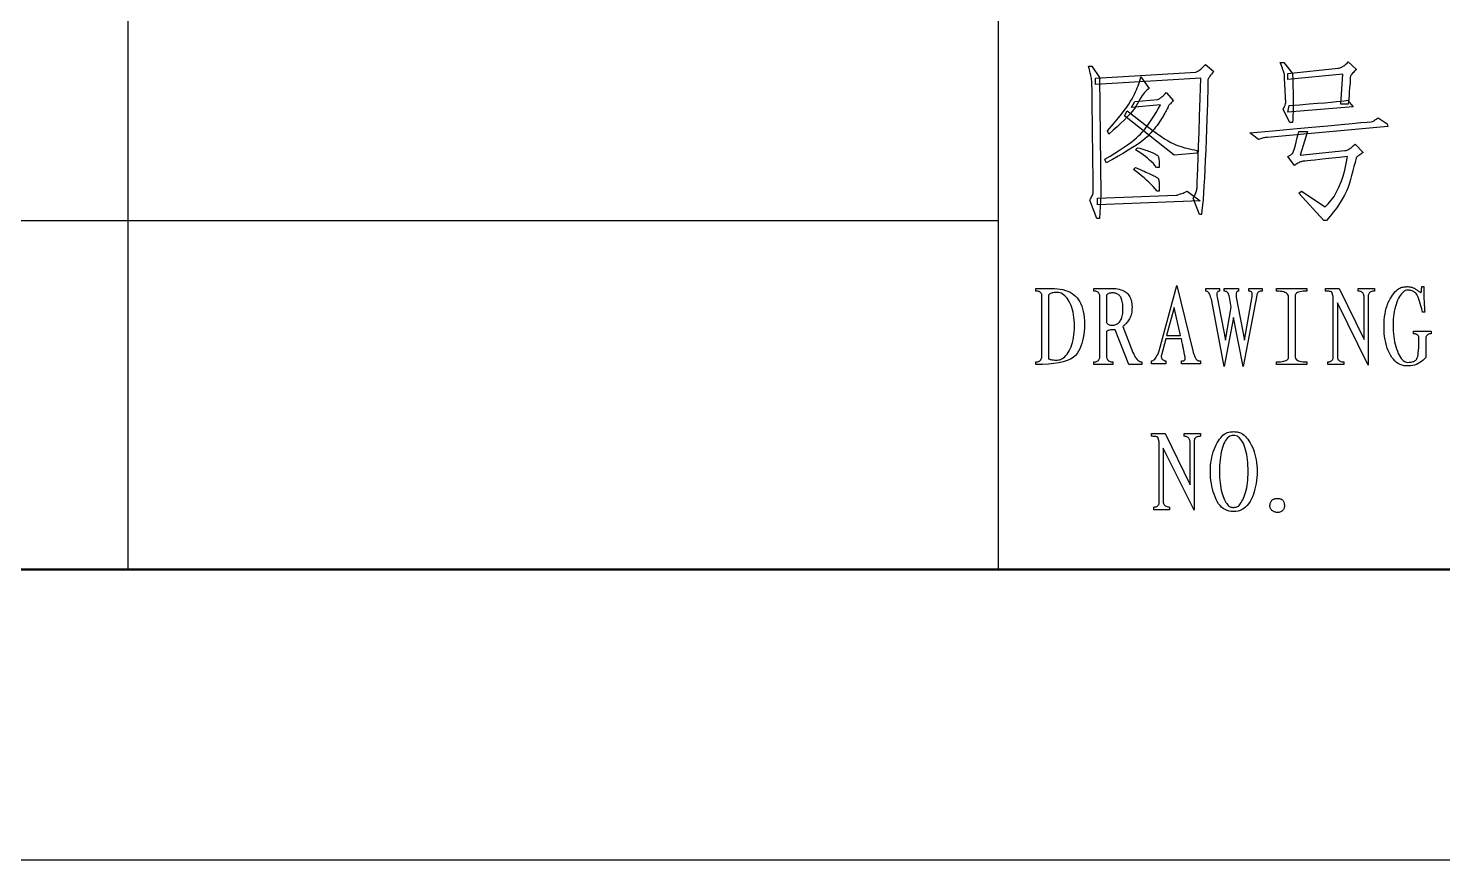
# Model space of a CAD drawing. Extents: x 0 to 420, y 0 to 297.
# Drawn here: x 286.28 to 310.65, y 0 to 14.32 of the extents above; entities that cross this region are included whole.
import ezdxf

# ---------------------------------------------------------------- set-up
doc = ezdxf.new("R2010")
doc.units = 0

msp = doc.modelspace()

# ---------------------------------------------------------------- linework, layer by layer
at = {"color": 7, "lineweight": 25}
for p, q in [((288, 5), (288, 47)), ((303, 5), (303, 47)), ((303, 11), (235, 11)), ((0, 0), (420, 0))]:
    msp.add_line(p, q, dxfattribs=at)
at = {"color": 7, "lineweight": 50}
for p, q in [((415, 5), (25, 5)), ((235, 5), (415, 5)), ((235, 5), (415, 5)), ((235, 5), (415, 5)), ((235, 5), (415, 5)), ((235, 5), (415, 5)), ((235, 5), (415, 5)), ((235, 5), (415, 5))]:
    msp.add_line(p, q, dxfattribs=at)
at = {"color": 7, "lineweight": 25}
for points in [[(304.761, 11.453), (304.738, 11.043), (304.691, 11.043), (304.574, 11.36), (304.585, 11.38), (304.595, 11.399), (304.604, 11.416), (304.611, 11.432), (304.618, 11.446), (304.623, 11.459), (304.627, 11.47), (304.63, 11.48), (304.632, 11.488), (304.632, 11.494), (304.632, 11.509), (304.632, 11.541), (304.631, 11.591), (304.631, 11.658), (304.63, 11.742), (304.628, 11.844), (304.627, 11.963), (304.625, 12.1), (304.623, 12.254), (304.621, 12.426), (304.618, 12.598), (304.617, 12.753), (304.615, 12.891), (304.613, 13.012), (304.612, 13.116), (304.611, 13.203), (304.61, 13.273), (304.609, 13.326), (304.609, 13.362), (304.609, 13.381), (304.608, 13.393), (304.607, 13.409), (304.604, 13.429), (304.6, 13.452), (304.594, 13.479), (304.588, 13.51), (304.58, 13.544), (304.572, 13.582), (304.562, 13.623), (304.55, 13.668), (304.609, 13.668), (304.738, 13.469)], [(306.578, 12.403), (306.571, 12.219), (306.563, 12.047), (306.556, 11.888), (306.548, 11.741), (306.54, 11.606), (306.531, 11.483), (306.523, 11.372), (306.514, 11.274), (306.505, 11.188), (306.496, 11.114), (306.461, 11.114), (306.355, 11.395), (306.366, 11.413), (306.376, 11.432), (306.385, 11.45), (306.394, 11.468), (306.401, 11.486), (306.406, 11.503), (306.411, 11.52), (306.415, 11.537), (306.418, 11.554), (306.42, 11.571), (306.421, 11.604), (306.424, 11.672), (306.428, 11.775), (306.433, 11.912), (306.439, 12.083), (306.446, 12.289), (306.454, 12.53), (306.463, 12.804), (306.473, 13.114), (306.484, 13.457), (304.668, 13.352), (304.668, 13.457), (306.402, 13.563), (306.412, 13.566), (306.424, 13.572), (306.436, 13.579), (306.451, 13.589), (306.466, 13.601), (306.484, 13.615), (306.502, 13.631), (306.522, 13.649), (306.543, 13.669), (306.566, 13.692), (306.707, 13.574), (306.687, 13.552), (306.669, 13.53), (306.653, 13.51), (306.64, 13.491), (306.629, 13.473), (306.62, 13.457), (306.614, 13.442), (306.609, 13.428), (306.607, 13.416), (306.607, 13.405), (306.608, 13.385), (306.608, 13.348), (306.607, 13.292), (306.605, 13.219), (306.603, 13.128), (306.599, 13.019), (306.595, 12.891), (306.59, 12.746), (306.584, 12.583)], [(308.066, 12.696), (308.019, 12.696), (307.902, 12.918), (307.911, 12.936), (307.919, 12.953), (307.926, 12.969), (307.932, 12.983), (307.937, 12.996), (307.941, 13.008), (307.945, 13.018), (307.947, 13.027), (307.948, 13.035), (307.949, 13.041), (307.949, 13.049), (307.948, 13.06), (307.948, 13.075), (307.947, 13.094), (307.946, 13.116), (307.945, 13.142), (307.943, 13.171), (307.941, 13.204), (307.939, 13.241), (307.937, 13.282), (307.935, 13.322), (307.933, 13.358), (307.931, 13.391), (307.93, 13.42), (307.928, 13.446), (307.927, 13.467), (307.926, 13.485), (307.926, 13.499), (307.926, 13.509), (307.925, 13.516), (307.925, 13.522), (307.923, 13.532), (307.919, 13.545), (307.914, 13.561), (307.908, 13.58), (307.9, 13.603), (307.891, 13.629), (307.88, 13.658), (307.868, 13.691), (307.855, 13.727), (307.914, 13.727), (308.066, 13.539), (308.07, 13.425), (308.074, 13.318), (308.076, 13.217), (308.077, 13.123), (308.078, 13.035), (308.077, 12.954), (308.076, 12.88), (308.074, 12.812), (308.07, 12.75)], [(307.984, 13.539), (308.851, 13.633), (308.866, 13.634), (308.881, 13.637), (308.897, 13.643), (308.913, 13.65), (308.93, 13.659), (308.948, 13.671), (308.967, 13.685), (308.986, 13.701), (309.006, 13.719), (309.027, 13.739), (309.168, 13.61), (309.148, 13.591), (309.13, 13.574), (309.114, 13.558), (309.1, 13.543), (309.089, 13.529), (309.079, 13.516), (309.072, 13.504), (309.066, 13.493), (309.063, 13.484), (309.062, 13.475), (309.062, 13.463), (309.061, 13.443), (309.059, 13.416), (309.057, 13.381), (309.053, 13.339), (309.049, 13.289), (309.045, 13.231), (309.04, 13.166), (309.034, 13.093), (309.027, 13.012), (308.898, 13.012), (308.933, 13.528), (307.984, 13.434)], [(304.902, 12.496), (304.879, 12.555), (304.946, 12.633), (305.009, 12.706), (305.066, 12.776), (305.119, 12.841), (305.166, 12.902), (305.208, 12.959), (305.244, 13.012), (305.276, 13.061), (305.303, 13.106), (305.324, 13.147), (305.342, 13.185), (305.359, 13.222), (305.375, 13.258), (305.389, 13.293), (305.403, 13.327), (305.415, 13.36), (305.426, 13.392), (305.436, 13.422), (305.445, 13.452), (305.453, 13.481), (305.593, 13.282), (305.575, 13.268), (305.555, 13.252), (305.536, 13.234), (305.517, 13.212), (305.497, 13.188), (305.477, 13.161), (305.456, 13.131), (305.436, 13.098), (305.415, 13.062), (305.394, 13.024), (305.37, 12.983), (305.341, 12.939), (305.306, 12.893), (305.265, 12.844), (305.218, 12.792), (305.166, 12.738), (305.109, 12.682), (305.045, 12.622), (304.977, 12.561)], [(305.564, 12.455), (305.529, 12.422), (305.485, 12.387), (305.434, 12.348), (305.375, 12.307), (305.308, 12.263), (305.233, 12.217), (305.15, 12.168), (305.06, 12.116), (304.961, 12.061), (304.855, 12.004), (304.832, 12.063), (304.922, 12.118), (305.006, 12.17), (305.084, 12.22), (305.155, 12.267), (305.22, 12.312), (305.278, 12.354), (305.33, 12.393), (305.375, 12.43), (305.414, 12.465), (305.447, 12.496), (305.477, 12.529), (305.508, 12.565), (305.54, 12.606), (305.573, 12.65), (305.607, 12.699), (305.642, 12.751), (305.678, 12.807), (305.715, 12.868), (305.753, 12.932), (305.793, 13), (305.289, 12.953), (305.347, 13.059), (305.746, 13.094), (305.756, 13.097), (305.766, 13.102), (305.778, 13.109), (305.791, 13.118), (305.804, 13.129), (305.819, 13.142), (305.834, 13.156), (305.851, 13.173), (305.868, 13.191), (305.886, 13.211), (306.015, 13.071), (306, 13.057), (305.985, 13.044), (305.972, 13.032), (305.961, 13.02), (305.951, 13.009), (305.942, 12.999), (305.935, 12.989), (305.929, 12.981), (305.925, 12.972), (305.922, 12.965), (305.918, 12.957), (305.914, 12.946), (305.907, 12.933), (305.899, 12.917), (305.889, 12.899), (305.878, 12.879), (305.865, 12.856), (305.85, 12.83), (305.834, 12.802), (305.816, 12.772), (305.797, 12.74), (305.776, 12.708), (305.754, 12.677), (305.731, 12.645), (305.706, 12.614), (305.68, 12.582), (305.653, 12.55), (305.625, 12.519), (305.595, 12.487)], [(309.109, 12.965), (307.984, 12.871), (308.007, 12.989), (308.188, 13.002), (308.352, 13.015), (308.497, 13.027), (308.624, 13.037), (308.734, 13.047), (308.826, 13.056), (308.9, 13.064), (308.956, 13.071), (308.995, 13.077), (309.015, 13.082)], [(305.172, 12.813), (305.218, 12.895), (305.336, 12.803), (305.445, 12.719), (305.546, 12.642), (305.637, 12.574), (305.721, 12.514), (305.796, 12.462), (305.862, 12.417), (305.92, 12.381), (305.969, 12.353), (306.009, 12.332), (306.046, 12.316), (306.084, 12.301), (306.123, 12.287), (306.163, 12.274), (306.204, 12.262), (306.246, 12.251), (306.29, 12.24), (306.334, 12.231), (306.379, 12.223), (306.425, 12.215), (306.425, 12.168), (306.027, 12.133)], [(309.695, 12.672), (309.707, 12.625), (307.632, 12.438), (307.62, 12.437), (307.608, 12.436), (307.594, 12.435), (307.58, 12.432), (307.565, 12.429), (307.549, 12.425), (307.533, 12.421), (307.516, 12.415), (307.499, 12.409), (307.48, 12.403), (307.328, 12.52), (307.727, 12.555), (308.084, 12.588), (308.399, 12.616), (308.673, 12.641), (308.905, 12.662), (309.096, 12.679), (309.245, 12.693), (309.353, 12.704), (309.419, 12.71), (309.443, 12.713), (309.447, 12.715), (309.453, 12.718), (309.459, 12.721), (309.467, 12.726), (309.477, 12.732), (309.487, 12.739), (309.499, 12.747), (309.512, 12.756), (309.527, 12.766), (309.543, 12.778)], [(308.629, 11.242), (308.683, 11.295), (308.734, 11.356), (308.781, 11.424), (308.825, 11.499), (308.866, 11.582), (308.903, 11.673), (308.936, 11.771), (308.966, 11.876), (308.992, 11.989), (309.015, 12.11), (308.875, 12.094), (308.748, 12.08), (308.636, 12.068), (308.537, 12.057), (308.453, 12.048), (308.382, 12.041), (308.326, 12.035), (308.284, 12.031), (308.256, 12.028), (308.242, 12.028), (308.234, 12.027), (308.225, 12.025), (308.214, 12.021), (308.202, 12.016), (308.189, 12.01), (308.174, 12.002), (308.158, 11.993), (308.141, 11.983), (308.122, 11.971), (308.101, 11.957), (307.984, 12.11), (307.995, 12.116), (308.006, 12.123), (308.016, 12.129), (308.025, 12.135), (308.034, 12.14), (308.042, 12.146), (308.049, 12.15), (308.055, 12.155), (308.061, 12.159), (308.066, 12.162), (308.071, 12.169), (308.078, 12.183), (308.085, 12.204), (308.094, 12.232), (308.104, 12.266), (308.115, 12.308), (308.128, 12.356), (308.141, 12.412), (308.156, 12.474), (308.172, 12.543), (308.324, 12.543), (308.195, 12.133), (308.968, 12.215), (308.979, 12.214), (308.99, 12.216), (309.004, 12.22), (309.019, 12.226), (309.036, 12.236), (309.054, 12.247), (309.074, 12.262), (309.096, 12.279), (309.119, 12.298), (309.144, 12.321), (309.285, 12.18), (309.262, 12.166), (309.242, 12.153), (309.224, 12.141), (309.209, 12.13), (309.195, 12.12), (309.184, 12.11), (309.175, 12.102), (309.169, 12.094), (309.164, 12.087), (309.162, 12.08), (309.16, 12.071), (309.156, 12.056), (309.151, 12.035), (309.144, 12.008), (309.135, 11.975), (309.125, 11.936), (309.113, 11.89), (309.1, 11.838), (309.085, 11.781), (309.068, 11.717), (309.048, 11.65), (309.023, 11.582), (308.994, 11.513), (308.959, 11.443), (308.92, 11.373), (308.876, 11.302), (308.827, 11.229), (308.774, 11.156), (308.715, 11.083), (308.652, 11.008), (308.605, 11.008), (308.172, 11.477), (308.218, 11.512)], [(305.394, 12.262), (305.433, 12.251), (305.468, 12.24), (305.502, 12.229), (305.532, 12.22), (305.56, 12.211), (305.585, 12.202), (305.607, 12.194), (305.627, 12.187), (305.644, 12.18), (305.658, 12.174), (305.67, 12.168), (305.682, 12.163), (305.693, 12.157), (305.703, 12.152), (305.712, 12.146), (305.72, 12.141), (305.728, 12.136), (305.735, 12.131), (305.741, 12.126), (305.746, 12.121), (305.75, 12.115), (305.754, 12.106), (305.758, 12.094), (305.761, 12.078), (305.763, 12.06), (305.765, 12.038), (305.767, 12.014), (305.768, 11.986), (305.769, 11.956), (305.769, 11.922), (305.722, 11.922), (305.695, 11.955), (305.667, 11.987), (305.635, 12.018), (305.602, 12.05), (305.567, 12.08), (305.53, 12.111), (305.49, 12.14), (305.449, 12.17), (305.405, 12.198), (305.359, 12.227)], [(305.324, 11.887), (305.359, 11.922), (305.4, 11.904), (305.438, 11.887), (305.474, 11.871), (305.508, 11.856), (305.539, 11.842), (305.568, 11.829), (305.594, 11.817), (305.618, 11.806), (305.639, 11.796), (305.658, 11.787), (305.675, 11.779), (305.69, 11.771), (305.704, 11.764), (305.716, 11.756), (305.727, 11.749), (305.736, 11.742), (305.744, 11.736), (305.75, 11.729), (305.754, 11.723), (305.757, 11.717), (305.76, 11.71), (305.762, 11.699), (305.763, 11.686), (305.765, 11.67), (305.766, 11.651), (305.767, 11.629), (305.768, 11.604), (305.769, 11.576), (305.769, 11.546), (305.769, 11.512), (305.734, 11.512), (305.7, 11.552), (305.665, 11.591), (305.628, 11.629), (305.59, 11.668), (305.549, 11.705), (305.508, 11.743), (305.464, 11.779), (305.419, 11.816), (305.372, 11.852)], [(304.703, 11.278), (304.703, 11.395), (306.062, 11.442), (306.075, 11.444), (306.088, 11.448), (306.104, 11.453), (306.12, 11.459), (306.138, 11.465), (306.158, 11.473), (306.179, 11.481), (306.201, 11.49), (306.225, 11.501), (306.25, 11.512), (306.472, 11.348)], [(303.643, 8.573), (303.66, 8.574), (303.675, 8.576), (303.689, 8.58), (303.701, 8.586), (303.712, 8.593), (303.721, 8.601), (303.729, 8.611), (303.736, 8.623), (303.741, 8.636), (303.745, 8.651), (303.745, 9.737), (303.74, 9.747), (303.733, 9.757), (303.726, 9.765), (303.717, 9.772), (303.708, 9.778), (303.697, 9.783), (303.685, 9.787), (303.672, 9.79), (303.658, 9.791), (303.643, 9.792), (303.643, 9.839), (303.964, 9.839), (304.015, 9.834), (304.064, 9.827), (304.11, 9.817), (304.154, 9.805), (304.194, 9.79), (304.232, 9.772), (304.267, 9.752), (304.299, 9.729), (304.328, 9.703), (304.354, 9.675), (304.378, 9.643), (304.399, 9.609), (304.418, 9.571), (304.434, 9.53), (304.448, 9.486), (304.459, 9.439), (304.468, 9.388), (304.474, 9.335), (304.478, 9.278), (304.479, 9.218), (304.478, 9.157), (304.474, 9.099), (304.468, 9.043), (304.459, 8.989), (304.448, 8.938), (304.434, 8.889), (304.418, 8.843), (304.399, 8.799), (304.378, 8.757), (304.354, 8.718), (304.325, 8.681), (304.286, 8.649), (304.238, 8.62), (304.181, 8.595), (304.114, 8.574), (304.038, 8.557), (303.953, 8.543), (303.859, 8.534), (303.756, 8.528), (303.643, 8.526)], [(303.862, 8.628), (303.869, 8.623), (303.878, 8.619), (303.889, 8.616), (303.901, 8.613), (303.915, 8.61), (303.931, 8.608), (303.948, 8.606), (303.967, 8.605), (303.988, 8.604), (304.01, 8.604), (304.034, 8.606), (304.056, 8.611), (304.078, 8.619), (304.1, 8.63), (304.121, 8.644), (304.141, 8.662), (304.161, 8.683), (304.181, 8.707), (304.199, 8.734), (304.218, 8.764), (304.235, 8.798), (304.25, 8.833), (304.263, 8.87), (304.275, 8.909), (304.285, 8.951), (304.293, 8.995), (304.299, 9.04), (304.304, 9.088), (304.306, 9.138), (304.307, 9.19), (304.306, 9.242), (304.304, 9.292), (304.299, 9.34), (304.293, 9.385), (304.285, 9.428), (304.275, 9.47), (304.263, 9.508), (304.25, 9.545), (304.235, 9.58), (304.218, 9.612), (304.199, 9.642), (304.18, 9.668), (304.161, 9.692), (304.141, 9.712), (304.12, 9.729), (304.098, 9.743), (304.076, 9.754), (304.054, 9.762), (304.03, 9.767), (304.007, 9.768), (303.983, 9.768), (303.962, 9.766), (303.943, 9.764), (303.925, 9.761), (303.91, 9.757), (303.896, 9.751), (303.885, 9.745), (303.875, 9.738), (303.868, 9.73), (303.862, 9.721)], [(304.862, 9.096), (304.862, 8.651), (304.866, 8.636), (304.871, 8.623), (304.878, 8.611), (304.887, 8.601), (304.897, 8.593), (304.909, 8.586), (304.922, 8.58), (304.937, 8.576), (304.953, 8.574), (304.971, 8.573), (304.971, 8.526), (304.643, 8.526), (304.643, 8.573), (304.66, 8.574), (304.675, 8.576), (304.689, 8.579), (304.701, 8.584), (304.712, 8.591), (304.721, 8.598), (304.729, 8.607), (304.736, 8.618), (304.741, 8.63), (304.745, 8.643), (304.745, 9.721), (304.741, 9.735), (304.736, 9.747), (304.729, 9.757), (304.721, 9.766), (304.712, 9.774), (304.701, 9.781), (304.689, 9.785), (304.675, 9.789), (304.66, 9.791), (304.643, 9.792), (304.643, 9.839), (304.987, 9.839), (305.019, 9.835), (305.049, 9.83), (305.077, 9.824), (305.104, 9.816), (305.129, 9.807), (305.152, 9.797), (305.173, 9.786), (305.192, 9.774), (305.21, 9.76), (305.225, 9.745), (305.239, 9.729), (305.252, 9.711), (305.263, 9.691), (305.273, 9.671), (305.281, 9.648), (305.288, 9.624), (305.293, 9.599), (305.297, 9.572), (305.299, 9.544), (305.3, 9.514), (305.299, 9.485), (305.297, 9.456), (305.294, 9.429), (305.289, 9.404), (305.283, 9.38), (305.276, 9.357), (305.267, 9.336), (305.257, 9.316), (305.246, 9.297), (305.233, 9.28), (305.22, 9.264), (305.208, 9.25), (305.197, 9.237), (305.187, 9.225), (305.177, 9.215), (305.169, 9.206), (305.161, 9.198), (305.154, 9.191), (305.148, 9.186), (305.143, 9.182), (305.315, 8.737), (305.328, 8.707), (305.341, 8.681), (305.355, 8.657), (305.37, 8.636), (305.385, 8.618), (305.401, 8.603), (305.418, 8.591), (305.435, 8.582), (305.453, 8.576), (305.471, 8.573), (305.471, 8.526), (305.245, 8.526), (305.01, 9.128), (304.987, 9.127), (304.965, 9.126), (304.945, 9.125), (304.927, 9.123), (304.911, 9.12), (304.897, 9.116), (304.885, 9.112), (304.875, 9.108), (304.868, 9.102)], [(305.096, 9.698), (305.087, 9.71), (305.076, 9.721), (305.065, 9.73), (305.053, 9.738), (305.04, 9.745), (305.026, 9.751), (305.012, 9.755), (304.996, 9.758), (304.98, 9.76), (304.964, 9.761), (304.947, 9.76), (304.932, 9.759), (304.918, 9.757), (304.906, 9.754), (304.895, 9.751), (304.886, 9.746), (304.878, 9.741), (304.871, 9.736), (304.866, 9.729), (304.862, 9.721), (304.862, 9.253), (304.866, 9.244), (304.871, 9.236), (304.877, 9.229), (304.885, 9.223), (304.893, 9.218), (304.903, 9.213), (304.915, 9.21), (304.927, 9.208), (304.941, 9.206), (304.956, 9.206), (304.973, 9.206), (304.989, 9.208), (305.004, 9.212), (305.019, 9.216), (305.033, 9.222), (305.046, 9.23), (305.059, 9.238), (305.071, 9.248), (305.082, 9.26), (305.093, 9.272), (305.102, 9.286), (305.111, 9.302), (305.118, 9.319), (305.125, 9.338), (305.131, 9.359), (305.135, 9.381), (305.139, 9.405), (305.141, 9.431), (305.143, 9.458), (305.143, 9.487), (305.143, 9.516), (305.141, 9.543), (305.139, 9.568), (305.136, 9.592), (305.132, 9.614), (305.126, 9.634), (305.12, 9.653), (305.113, 9.67), (305.105, 9.685)], [(306.214, 8.659), (306.212, 8.667), (306.21, 8.676), (306.208, 8.686), (306.206, 8.696), (306.204, 8.707), (306.201, 8.718), (306.199, 8.731), (306.196, 8.744), (306.193, 8.758), (306.19, 8.772), (306.187, 8.788), (306.184, 8.804), (306.18, 8.821), (306.176, 8.84), (306.173, 8.859), (306.169, 8.88), (306.164, 8.901), (306.16, 8.923), (306.156, 8.947), (306.151, 8.971), (305.885, 8.971), (305.807, 8.69), (305.804, 8.675), (305.803, 8.661), (305.805, 8.648), (305.809, 8.636), (305.815, 8.626), (305.824, 8.616), (305.836, 8.608), (305.85, 8.6), (305.866, 8.594), (305.885, 8.589), (305.885, 8.542), (305.635, 8.542), (305.635, 8.589), (305.649, 8.592), (305.663, 8.598), (305.677, 8.607), (305.69, 8.62), (305.704, 8.636), (305.717, 8.654), (305.73, 8.676), (305.743, 8.701), (305.756, 8.729), (305.768, 8.761), (306.073, 9.886), (306.346, 8.761), (306.354, 8.737), (306.361, 8.715), (306.368, 8.695), (306.375, 8.677), (306.382, 8.661), (306.388, 8.647), (306.393, 8.635), (306.399, 8.626), (306.404, 8.618), (306.409, 8.612), (306.414, 8.608), (306.419, 8.604), (306.425, 8.6), (306.431, 8.597), (306.438, 8.594), (306.445, 8.592), (306.453, 8.591), (306.461, 8.59), (306.47, 8.589), (306.479, 8.589), (306.479, 8.542), (306.151, 8.542), (306.151, 8.589), (306.159, 8.589), (306.166, 8.589), (306.172, 8.59), (306.179, 8.591), (306.184, 8.593), (306.19, 8.594), (306.194, 8.596), (306.199, 8.599), (306.202, 8.601), (306.206, 8.604), (306.209, 8.608), (306.211, 8.611), (306.213, 8.616), (306.215, 8.621), (306.216, 8.626), (306.216, 8.631), (306.216, 8.638), (306.216, 8.644), (306.215, 8.651)], [(307.542, 9.792), (307.525, 9.791), (307.51, 9.789), (307.497, 9.785), (307.486, 9.781), (307.475, 9.774), (307.467, 9.766), (307.46, 9.757), (307.454, 9.747), (307.45, 9.735), (307.448, 9.721), (307.214, 8.495), (307.05, 9.339), (306.885, 8.495), (306.667, 9.651), (306.66, 9.678), (306.653, 9.702), (306.645, 9.723), (306.637, 9.741), (306.628, 9.757), (306.618, 9.769), (306.608, 9.779), (306.597, 9.786), (306.585, 9.79), (306.573, 9.792), (306.573, 9.839), (306.807, 9.839), (306.807, 9.792), (306.796, 9.791), (306.786, 9.788), (306.778, 9.783), (306.771, 9.776), (306.766, 9.766), (306.763, 9.755), (306.762, 9.742), (306.762, 9.727), (306.764, 9.709), (306.768, 9.69), (306.909, 8.948), (307.01, 9.518), (306.979, 9.69), (306.975, 9.709), (306.97, 9.727), (306.964, 9.742), (306.957, 9.755), (306.948, 9.766), (306.938, 9.776), (306.927, 9.783), (306.914, 9.788), (306.901, 9.791), (306.885, 9.792), (306.885, 9.839), (307.135, 9.839), (307.135, 9.792), (307.125, 9.791), (307.116, 9.788), (307.109, 9.783), (307.103, 9.776), (307.098, 9.766), (307.095, 9.755), (307.093, 9.742), (307.093, 9.727), (307.094, 9.709), (307.096, 9.69), (307.237, 8.948), (307.37, 9.698), (307.372, 9.716), (307.373, 9.732), (307.372, 9.746), (307.369, 9.758), (307.364, 9.768), (307.358, 9.777), (307.35, 9.783), (307.34, 9.788), (307.328, 9.791), (307.315, 9.792), (307.315, 9.839), (307.542, 9.839)], [(308.112, 9.721), (308.112, 8.651), (308.117, 8.636), (308.125, 8.623), (308.137, 8.611), (308.152, 8.601), (308.171, 8.593), (308.193, 8.586), (308.218, 8.58), (308.247, 8.576), (308.279, 8.574), (308.315, 8.573), (308.315, 8.526), (307.792, 8.526), (307.792, 8.573), (307.828, 8.574), (307.86, 8.576), (307.889, 8.579), (307.914, 8.583), (307.936, 8.589), (307.955, 8.596), (307.97, 8.604), (307.982, 8.613), (307.99, 8.624), (307.995, 8.636), (307.995, 9.706), (307.99, 9.722), (307.982, 9.737), (307.97, 9.75), (307.955, 9.761), (307.936, 9.77), (307.914, 9.778), (307.889, 9.784), (307.86, 9.788), (307.828, 9.791), (307.792, 9.792), (307.792, 9.839), (308.315, 9.839), (308.315, 9.792), (308.279, 9.791), (308.247, 9.789), (308.218, 9.785), (308.193, 9.781), (308.171, 9.774), (308.152, 9.766), (308.137, 9.757), (308.125, 9.747), (308.117, 9.735)], [(308.768, 9.698), (308.745, 9.776), (308.738, 9.779), (308.73, 9.782), (308.722, 9.784), (308.712, 9.786), (308.702, 9.788), (308.69, 9.789), (308.678, 9.79), (308.665, 9.791), (308.651, 9.792), (308.635, 9.792), (308.635, 9.839), (308.87, 9.839), (309.3, 8.956), (309.3, 9.706), (309.296, 9.722), (309.29, 9.737), (309.284, 9.75), (309.276, 9.761), (309.266, 9.77), (309.255, 9.778), (309.243, 9.784), (309.23, 9.788), (309.214, 9.791), (309.198, 9.792), (309.198, 9.839), (309.479, 9.839), (309.479, 9.792), (309.461, 9.791), (309.445, 9.789), (309.43, 9.785), (309.417, 9.781), (309.405, 9.774), (309.395, 9.766), (309.386, 9.757), (309.379, 9.747), (309.374, 9.735), (309.37, 9.721), (309.37, 8.518), (308.839, 9.589), (308.839, 8.651), (308.843, 8.636), (308.848, 8.623), (308.855, 8.611), (308.864, 8.601), (308.874, 8.593), (308.885, 8.586), (308.899, 8.58), (308.914, 8.576), (308.93, 8.574), (308.948, 8.573), (308.948, 8.526), (308.675, 8.526), (308.675, 8.573), (308.69, 8.574), (308.703, 8.576), (308.716, 8.579), (308.727, 8.584), (308.737, 8.591), (308.746, 8.598), (308.753, 8.607), (308.76, 8.618), (308.765, 8.63), (308.768, 8.643)], [(309.952, 9.858), (309.971, 9.862), (309.989, 9.865), (310.007, 9.867), (310.024, 9.868), (310.04, 9.869), (310.055, 9.869), (310.069, 9.868), (310.083, 9.867), (310.096, 9.865), (310.108, 9.862), (310.12, 9.859), (310.131, 9.855), (310.143, 9.85), (310.154, 9.845), (310.166, 9.84), (310.177, 9.833), (310.188, 9.827), (310.199, 9.82), (310.21, 9.812), (310.221, 9.803), (310.232, 9.795), (310.241, 9.788), (310.25, 9.783), (310.258, 9.778), (310.264, 9.774), (310.27, 9.772), (310.275, 9.77), (310.279, 9.77), (310.282, 9.77), (310.284, 9.772), (310.285, 9.775), (310.287, 9.78), (310.288, 9.786), (310.289, 9.793), (310.29, 9.803), (310.29, 9.813), (310.291, 9.825), (310.291, 9.838), (310.292, 9.853), (310.292, 9.87), (310.331, 9.87), (310.331, 9.853), (310.331, 9.835), (310.331, 9.817), (310.331, 9.799), (310.331, 9.781), (310.331, 9.763), (310.331, 9.744), (310.331, 9.725), (310.331, 9.706), (310.331, 9.686), (310.331, 9.666), (310.331, 9.645), (310.332, 9.622), (310.333, 9.599), (310.335, 9.574), (310.336, 9.548), (310.338, 9.521), (310.341, 9.493), (310.343, 9.463), (310.346, 9.432), (310.307, 9.432), (310.294, 9.486), (310.28, 9.536), (310.267, 9.58), (310.254, 9.62), (310.242, 9.655), (310.23, 9.686), (310.219, 9.711), (310.207, 9.732), (310.197, 9.749), (310.186, 9.761), (310.176, 9.769), (310.164, 9.777), (310.152, 9.784), (310.139, 9.791), (310.126, 9.796), (310.111, 9.8), (310.096, 9.803), (310.08, 9.806), (310.063, 9.807), (310.046, 9.807), (310.028, 9.806), (310.01, 9.801), (309.993, 9.792), (309.976, 9.78), (309.959, 9.764), (309.942, 9.746), (309.926, 9.723), (309.909, 9.697), (309.893, 9.668), (309.878, 9.636), (309.863, 9.6), (309.85, 9.563), (309.838, 9.525), (309.828, 9.484), (309.819, 9.442), (309.812, 9.398), (309.807, 9.353), (309.803, 9.306), (309.8, 9.257), (309.8, 9.206), (309.8, 9.155), (309.803, 9.105), (309.806, 9.057), (309.811, 9.01), (309.818, 8.965), (309.826, 8.92), (309.836, 8.877), (309.847, 8.836), (309.86, 8.796), (309.874, 8.757), (309.889, 8.72), (309.905, 8.688), (309.921, 8.659), (309.938, 8.634), (309.956, 8.613), (309.974, 8.596), (309.993, 8.582), (310.013, 8.573), (310.033, 8.567), (310.053, 8.565), (310.074, 8.566), (310.093, 8.567), (310.111, 8.569), (310.128, 8.573), (310.143, 8.577), (310.158, 8.582), (310.171, 8.588), (310.182, 8.595), (310.193, 8.603), (310.202, 8.612), (310.21, 8.624), (310.217, 8.642), (310.224, 8.666), (310.229, 8.696), (310.234, 8.731), (310.238, 8.772), (310.241, 8.819), (310.243, 8.872), (310.244, 8.931), (310.245, 8.995), (310.241, 9.007), (310.236, 9.017), (310.23, 9.027), (310.222, 9.035), (310.214, 9.042), (310.204, 9.047), (310.192, 9.052), (310.18, 9.055), (310.166, 9.057), (310.151, 9.057), (310.151, 9.104), (310.456, 9.104), (310.456, 9.057), (310.441, 9.057), (310.427, 9.055), (310.415, 9.051), (310.403, 9.046), (310.393, 9.04), (310.385, 9.032), (310.377, 9.023), (310.371, 9.012), (310.366, 9), (310.362, 8.987), (310.362, 8.651), (310.339, 8.624), (310.315, 8.6), (310.289, 8.579), (310.261, 8.56), (310.232, 8.544), (310.201, 8.53), (310.169, 8.519), (310.135, 8.511), (310.099, 8.506), (310.061, 8.503), (310.024, 8.503), (309.988, 8.508), (309.953, 8.516), (309.921, 8.528), (309.889, 8.545), (309.86, 8.565), (309.832, 8.589), (309.805, 8.618), (309.78, 8.65), (309.757, 8.686), (309.735, 8.726), (309.716, 8.767), (309.699, 8.811), (309.684, 8.857), (309.672, 8.905), (309.661, 8.955), (309.654, 9.008), (309.648, 9.063), (309.644, 9.119), (309.643, 9.178), (309.644, 9.237), (309.648, 9.294), (309.653, 9.348), (309.66, 9.4), (309.67, 9.449), (309.681, 9.496), (309.695, 9.54), (309.711, 9.582), (309.729, 9.622), (309.749, 9.659), (309.77, 9.693), (309.791, 9.724), (309.811, 9.752), (309.832, 9.777), (309.852, 9.799), (309.873, 9.817), (309.893, 9.832), (309.913, 9.844), (309.932, 9.853)], [(306.135, 9.026), (306.026, 9.511), (305.893, 9.026)], [(305.768, 7.198), (305.745, 7.276), (305.738, 7.279), (305.73, 7.282), (305.722, 7.284), (305.712, 7.286), (305.702, 7.288), (305.69, 7.289), (305.678, 7.29), (305.665, 7.291), (305.651, 7.292), (305.635, 7.292), (305.635, 7.339), (305.87, 7.339), (306.3, 6.456), (306.3, 7.206), (306.296, 7.222), (306.29, 7.237), (306.284, 7.25), (306.276, 7.261), (306.266, 7.27), (306.255, 7.278), (306.243, 7.284), (306.23, 7.288), (306.214, 7.291), (306.198, 7.292), (306.198, 7.339), (306.479, 7.339), (306.479, 7.292), (306.461, 7.291), (306.445, 7.289), (306.43, 7.285), (306.417, 7.281), (306.405, 7.274), (306.395, 7.266), (306.386, 7.257), (306.379, 7.247), (306.374, 7.235), (306.37, 7.221), (306.37, 6.018), (305.839, 7.089), (305.839, 6.151), (305.843, 6.136), (305.848, 6.123), (305.855, 6.111), (305.864, 6.101), (305.874, 6.093), (305.885, 6.086), (305.899, 6.08), (305.914, 6.076), (305.93, 6.074), (305.948, 6.073), (305.948, 6.026), (305.675, 6.026), (305.675, 6.073), (305.69, 6.074), (305.703, 6.076), (305.716, 6.079), (305.727, 6.084), (305.737, 6.091), (305.746, 6.098), (305.753, 6.107), (305.76, 6.118), (305.765, 6.13), (305.768, 6.143)], [(306.749, 7.143), (306.768, 7.179), (306.788, 7.212), (306.808, 7.241), (306.828, 7.268), (306.847, 7.291), (306.867, 7.311), (306.887, 7.327), (306.908, 7.341), (306.928, 7.351), (306.948, 7.358), (306.968, 7.363), (306.989, 7.367), (307.009, 7.37), (307.029, 7.371), (307.05, 7.372), (307.07, 7.371), (307.09, 7.37), (307.111, 7.367), (307.131, 7.363), (307.151, 7.358), (307.171, 7.351), (307.192, 7.341), (307.212, 7.327), (307.232, 7.311), (307.253, 7.291), (307.273, 7.268), (307.293, 7.241), (307.314, 7.212), (307.334, 7.179), (307.354, 7.143), (307.374, 7.105), (307.391, 7.065), (307.406, 7.023), (307.419, 6.98), (307.43, 6.935), (307.44, 6.889), (307.447, 6.841), (307.452, 6.791), (307.455, 6.739), (307.456, 6.686), (307.455, 6.633), (307.452, 6.581), (307.447, 6.53), (307.44, 6.48), (307.43, 6.431), (307.419, 6.384), (307.406, 6.338), (307.391, 6.293), (307.374, 6.249), (307.354, 6.206), (307.333, 6.166), (307.31, 6.13), (307.284, 6.098), (307.257, 6.071), (307.227, 6.048), (307.196, 6.029), (307.162, 6.014), (307.127, 6.003), (307.089, 5.997), (307.05, 5.995), (307.01, 5.997), (306.973, 6.003), (306.937, 6.014), (306.904, 6.029), (306.873, 6.048), (306.844, 6.071), (306.817, 6.098), (306.792, 6.13), (306.769, 6.166), (306.749, 6.206), (306.73, 6.249), (306.714, 6.293), (306.699, 6.338), (306.686, 6.384), (306.676, 6.431), (306.667, 6.48), (306.66, 6.53), (306.655, 6.581), (306.652, 6.633), (306.651, 6.686), (306.652, 6.739), (306.655, 6.791), (306.66, 6.841), (306.667, 6.889), (306.676, 6.935), (306.686, 6.98), (306.699, 7.023), (306.714, 7.065), (306.73, 7.105)], [(306.807, 6.686), (306.808, 6.633), (306.81, 6.583), (306.813, 6.534), (306.817, 6.488), (306.823, 6.444), (306.83, 6.402), (306.838, 6.363), (306.847, 6.325), (306.858, 6.29), (306.87, 6.257), (306.882, 6.226), (306.895, 6.198), (306.907, 6.173), (306.919, 6.151), (306.931, 6.132), (306.943, 6.115), (306.955, 6.101), (306.967, 6.09), (306.979, 6.082), (306.991, 6.077), (307.003, 6.073), (307.014, 6.071), (307.026, 6.069), (307.038, 6.068), (307.05, 6.067), (307.061, 6.068), (307.073, 6.069), (307.085, 6.071), (307.096, 6.073), (307.108, 6.077), (307.12, 6.082), (307.132, 6.09), (307.144, 6.101), (307.156, 6.115), (307.169, 6.132), (307.181, 6.151), (307.194, 6.173), (307.207, 6.198), (307.22, 6.226), (307.233, 6.257), (307.246, 6.29), (307.257, 6.325), (307.267, 6.363), (307.276, 6.402), (307.283, 6.444), (307.289, 6.488), (307.294, 6.534), (307.297, 6.583), (307.299, 6.633), (307.3, 6.686), (307.299, 6.739), (307.297, 6.79), (307.294, 6.84), (307.289, 6.887), (307.283, 6.932), (307.276, 6.976), (307.267, 7.018), (307.257, 7.058), (307.246, 7.096), (307.233, 7.132), (307.219, 7.165), (307.205, 7.195), (307.189, 7.221), (307.172, 7.244), (307.154, 7.263), (307.135, 7.279), (307.115, 7.292), (307.094, 7.3), (307.072, 7.306), (307.05, 7.307), (307.027, 7.306), (307.005, 7.3), (306.984, 7.292), (306.965, 7.279), (306.946, 7.263), (306.929, 7.244), (306.912, 7.221), (306.897, 7.195), (306.883, 7.165), (306.87, 7.132), (306.858, 7.096), (306.847, 7.058), (306.838, 7.018), (306.83, 6.976), (306.823, 6.932), (306.817, 6.887), (306.813, 6.84), (306.81, 6.79), (306.808, 6.739)], [(307.87, 5.995), (307.857, 5.989), (307.845, 5.985), (307.832, 5.982), (307.819, 5.981), (307.805, 5.98), (307.792, 5.981), (307.779, 5.984), (307.765, 5.987), (307.751, 5.992), (307.737, 5.999), (307.724, 6.006), (307.712, 6.015), (307.702, 6.024), (307.694, 6.034), (307.687, 6.046), (307.682, 6.058), (307.679, 6.071), (307.677, 6.085), (307.677, 6.1), (307.678, 6.116), (307.681, 6.132), (307.685, 6.146), (307.69, 6.159), (307.695, 6.171), (307.702, 6.181), (307.709, 6.191), (307.718, 6.198), (307.727, 6.205), (307.738, 6.21), (307.749, 6.214), (307.76, 6.216), (307.772, 6.219), (307.784, 6.22), (307.795, 6.221), (307.806, 6.221), (307.818, 6.221), (307.829, 6.22), (307.84, 6.219), (307.851, 6.216), (307.862, 6.214), (307.873, 6.21), (307.882, 6.205), (307.891, 6.198), (307.898, 6.19), (307.905, 6.18), (307.911, 6.17), (307.916, 6.157), (307.92, 6.144), (307.923, 6.129), (307.925, 6.112), (307.925, 6.095), (307.925, 6.08), (307.923, 6.065), (307.92, 6.052), (307.915, 6.04), (307.909, 6.029), (307.901, 6.019), (307.892, 6.01), (307.882, 6.002)]]:
    msp.add_lwpolyline(points, close=True, dxfattribs=at)

doc.saveas('drawing.dxf')
